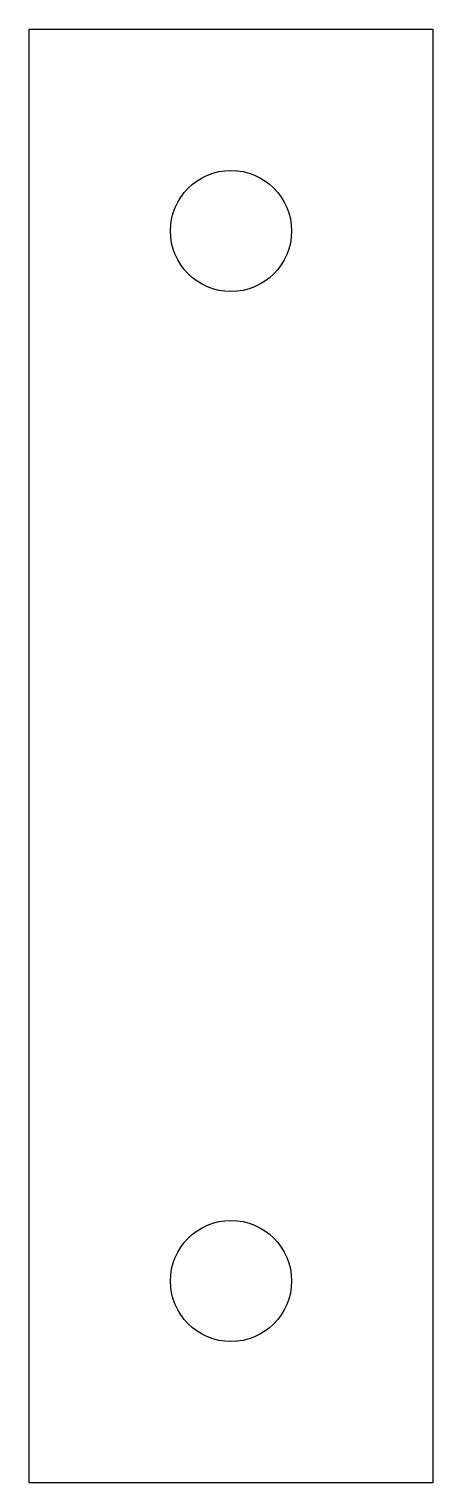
# Model space of a CAD drawing. Header units: millimetres. Extents: x 2 to 12, y -8 to 28.
import ezdxf

# ---------------------------------------------------------------- set-up
doc = ezdxf.new("R2010")
doc.units = ezdxf.units.MM
doc.layers.get('0').update_dxf_attribs({"linetype": 'CONTINUOUS'})

msp = doc.modelspace()

# ---------------------------------------------------------------- linework, layer by layer
msp.add_lwpolyline([(2, 28), (12, 28), (12, -8), (2, -8)], close=True)
for centre in [(7, 23), (7, -3)]:
    msp.add_circle(centre, 1.5)

doc.saveas('drawing.dxf')
